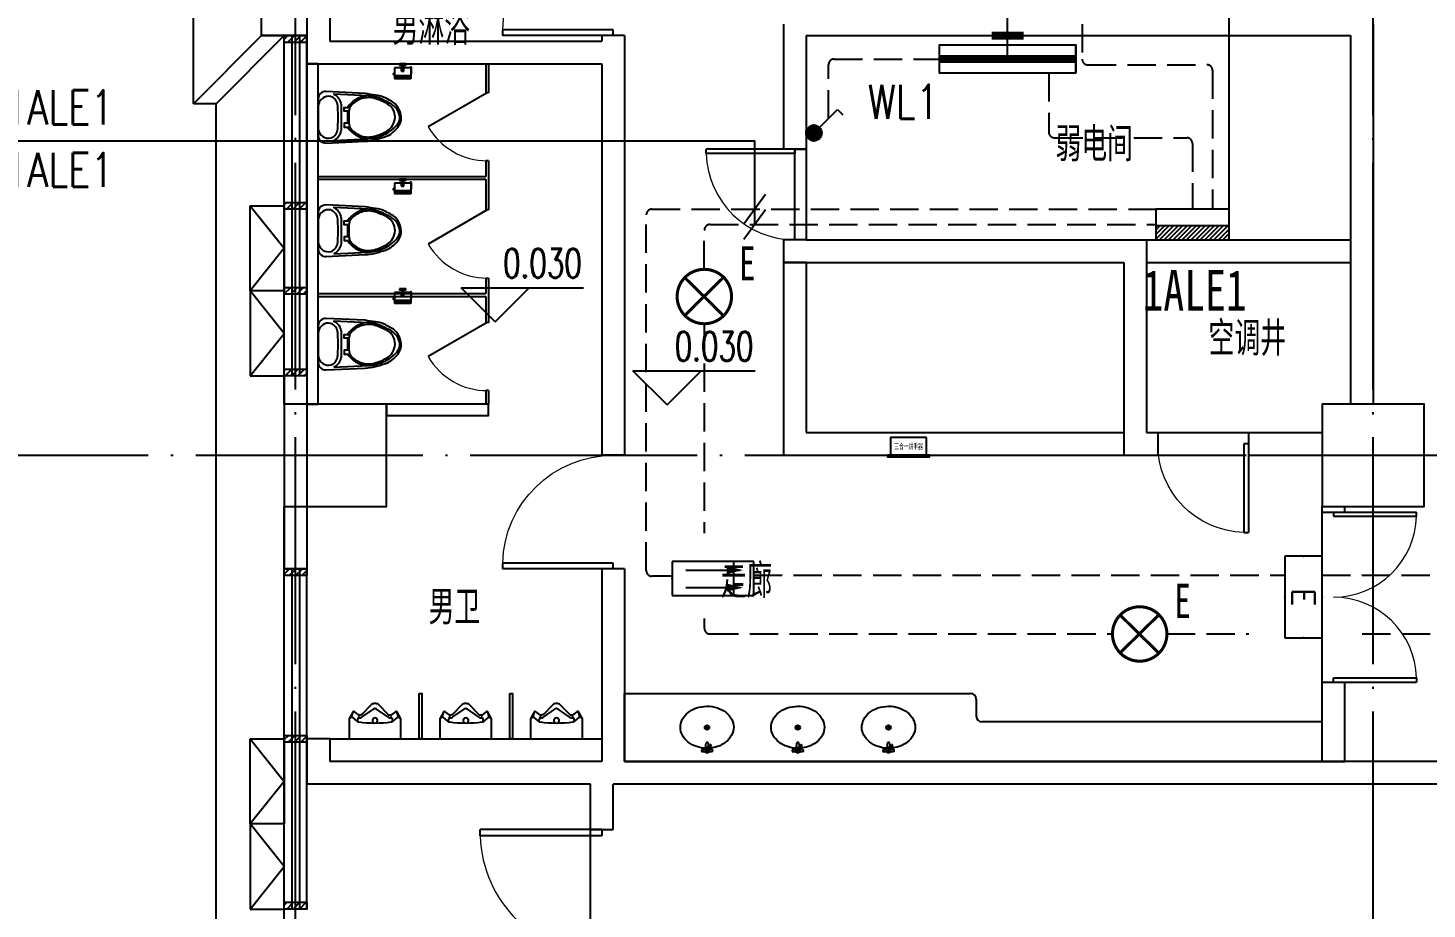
# Model space of a CAD drawing. Extents: x -621157 to 1764546, y -106808 to 741893.
# Drawn here: x -479 to 11855, y 26000 to 33768 of the extents above; entities that cross this region are included whole.
import ezdxf
from ezdxf.enums import TextEntityAlignment as Align

# ---------------------------------------------------------------- set-up
doc = ezdxf.new("R2010")
doc.units = 0
doc.header["$LTSCALE"] = 1000
doc.header["$MEASUREMENT"] = 0
doc.linetypes.add('DASH', pattern=[0.35, 0.25, -0.1])
doc.linetypes.add('XREF-A-101-平面图_t3$0$DOTE', pattern=[2.42, 2, -0.2, 0.02, -0.2])
for name, color, linetype in [('0-底图', 7, 'Continuous'), ('E-EQUIP-LGT', 3, 'Continuous'), ('EQUIP', 3, 'Continuous'), ('EQUIP-照明', 3, 'Continuous'), ('SIG_TEXT', 2, 'Continuous'), ('TEL_TEXT', 7, 'Continuous'), ('WIRE-动力', 130, 'Continuous'), ('WIRE-应急', 4, 'DASH'), ('WIRE-控制', 6, 'Continuous'), ('XREF-A-101-平面图_t3$0$A-COLUMN', 8, 'Continuous'), ('XREF-A-101-平面图_t3$0$A-DIM_ELEV', 8, 'Continuous'), ('XREF-A-101-平面图_t3$0$A-DOTE', 8, 'Continuous'), ('XREF-A-101-平面图_t3$0$A-ROOM-CH', 8, 'Continuous'), ('XREF-A-101-平面图_t3$0$A-WALL', 8, 'Continuous'), ('XREF-A-101-平面图_t3$0$A-WALL-FILL', 8, 'Continuous'), ('XREF-A-101-平面图_t3$0$A-WINDOW', 8, 'Continuous'), ('XREF-A-101-平面图_t3$0$A-开启符号', 8, 'Continuous'), ('XREF-A-101-平面图_t3$0$GROUND', 8, 'Continuous'), ('XREF-A-101-平面图_t3$0$I-FURNITURE', 8, 'Continuous'), ('XREF-A-101-平面图_t3$0$I-LVTRY', 8, 'Continuous'), ('XREF-A-101-平面图_t3$0$I-WALL-GYPSUM', 8, 'Continuous'), ('XREF-A-101-平面图_t3$0$LVTRY', 8, 'Continuous'), ('XREF-A-101-平面图_t3$0$wipess', 8, 'Continuous'), ('云线4.22', 1, 'Continuous'), ('设备-照明', 3, 'Continuous')]:
    doc.layers.add(name, color=color, linetype=linetype)
doc.styles.add('-宋体', font='', dxfattribs={"width": 0.8})
doc.styles.add('_TEL_DIM', font='SIMPLEX', dxfattribs={"width": 0.8, "height": 3.5, "bigfont": 'HZTXT'})
doc.styles.add('DIM_FONT', font='ROMANS', dxfattribs={"width": 0.8, "bigfont": 'HZDXC'})
doc.styles.get("Standard").update_dxf_attribs({"font": 'romans.shx', "bigfont": 'HZDXC.SHX'})
doc.styles.add('STYLE1', font='simhei.ttf')
doc.styles.add('TG_LINETYPE', font='SIMPLEX', dxfattribs={"width": 0.8, "height": 3, "bigfont": 'HZTXT'})
doc.styles.add('XREF-A-101-平面图_t3$0$-HZDXCROMANS', font='ROMANS.shx', dxfattribs={"bigfont": 'HZDXC.shx'})
doc.styles.add('XREF-A-101-平面图_t3$0$A-101-0-A-106-0(平面图）最终版参照底图_t3$0$XZC', font='simsun.ttc', dxfattribs={"width": 0.8})
doc.styles.add('XREF-A-101-平面图_t3$0$A-STANDARD', font='SIMPLEX', dxfattribs={"bigfont": 'GBCBIG'})
doc.styles.get('-宋体').set_extended_font_data('SimSun')
doc.linetypes.add('Ground', pattern='A,0.75,-0.125,[135,sr.shx,S=0.1,R=0,X=-0.15,Y=0],0.125,-0.125', length=1.125)
doc.linetypes.add('TG_接地', pattern='A,0.75,0,["/",TG_LINETYPE,S=0.05,R=-8.594367,X=-0.1,Y=-0.045],0.65,-0.13,0.13,-0.13', length=2)

# ---------------------------------------------------------------- blocks, each defined once
blk = doc.blocks.new('XREF-A-101-平面图_t3$0$轴网')
at = {"layer": 'XREF-A-101-平面图_t3$0$A-DOTE', "linetype": 'XREF-A-101-平面图_t3$0$DOTE'}
for p, q in [((0, -3300), (0, 43300)), ((9500, -3300), (9500, 43300)), ((-3300, 30000), (69800, 30000))]:
    blk.add_line(p, q, dxfattribs=at)
blk = doc.blocks.new('XREF-A-101-平面图_t3$0$ROOM')
at = {"layer": 'XREF-A-101-平面图_t3$0$A-ROOM-CH', "style": 'XREF-A-101-平面图_t3$0$-HZDXCROMANS', "width": 0.6}
for tag, p in [('中文房间名称', (0, -1000)), ('英文房间名称', (0, -1500))]:
    blk.add_attdef(tag, text='', height=300, dxfattribs=at).set_placement(p, align=Align.CENTER)
blk = doc.blocks.new('XREF-A-101-平面图_t3$0$G$C869EB286')
at = {"layer": 'XREF-A-101-平面图_t3$0$A-WINDOW'}
h = blk.add_hatch(dxfattribs=at)
h.set_pattern_fill('ANSI31', color=256, scale=25)
h.set_pattern_definition([(45, (-143.957, -89940), (-28.0633, 28.0633), [])])
h.paths.add_polyline_path([(0, 60), (200, 60), (200, 0), (0, 0)])
blk.add_lwpolyline([(0, 60), (200, 60), (200, 0), (0, 0)], close=True, dxfattribs=at)
blk = doc.blocks.new('XREF-A-101-平面图_t3$0$柱网1F')
at = {"layer": 'XREF-A-101-平面图_t3$0$A-COLUMN'}
for points in [[(-100, -10450), (800, -10450), (800, -9550), (-100, -9550)], [(9050, -10450), (9950, -10450), (9950, -9550), (9050, -9550)]]:
    blk.add_lwpolyline(points, close=True, dxfattribs=at)
blk = doc.blocks.new('XREF-A-101-平面图_t3$0$URN--02')
blk.add_wipeout([(-457, 0), (0, 0), (0, -178), (-36, -240), (-36, -240), (-36, -241), (-37, -241), (-37, -241), (-37, -241), (-37, -241), (-38, -242), (-38, -242), (-39, -242), (-40, -243), (-41, -243), (-41, -243), (-42, -243), (-43, -243), (-44, -242), (-45, -242), (-45, -242), (-46, -241), (-47, -240), (-48, -239), (-52, -236), (-58, -231), (-64, -226), (-70, -221), (-76, -217), (-79, -214), (-83, -211), (-88, -209), (-84, -211), (-90, -209), (-95, -208), (-100, -208), (-104, -210), (-108, -211), (-112, -214), (-116, -219), (-120, -223), (-181, -285), (-198, -303), (-203, -306), (-211, -309), (-218, -311), (-222, -311), (-235, -311), (-244, -310), (-250, -308), (-257, -304), (-262, -300), (-271, -290), (-282, -279), (-294, -267), (-304, -257), (-314, -246), (-330, -230), (-339, -221), (-345, -215), (-352, -210), (-356, -209), (-361, -208), (-368, -209), (-378, -214), (-395, -228), (-412, -241), (-413, -242), (-415, -243), (-417, -243), (-420, -242), (-421, -240), (-457, -178)]).dxf.layer = 'XREF-A-101-平面图_t3$0$wipess'
at = {"color": 0, "linetype": 'Continuous'}
blk.add_lwpolyline([(-222, -311, 0.202919), (-195, -300), (-113, -216, -0.389432), (-79, -214), (-45, -241, 0.462615), (-36, -240), (0, -178), (0, 0), (-457, 0), (-457, -178), (-421, -240, 0.462594), (-412, -241), (-378, -214, -0.372868), (-345, -215), (-262, -300, 0.202811), (-235, -311)], format="xyb", close=True, dxfattribs=at)
at = {"color": 35}
for points in [[(-457, -178), (-439, -192, 0.359145), (-431, -192)], [(-85, -149, 0.063072), (-372, -149)], [(-237, -140, 5.328794), (-220, -140)], [(-67, -157, 0.147155), (-87, -149)], [(0, -178), (-18, -192, -0.359152), (-26, -192), (-67, -157)]]:
    blk.add_lwpolyline(points, format="xyb", dxfattribs=at)
at = {"color": 39}
for points in [[(-435, -194), (-422, -238)], [(-376, -188), (-383, -165)], [(-341, -193), (-243, -262)], [(-116, -193), (-214, -262)], [(-81, -188), (-74, -165)], [(-22, -194), (-35, -238)]]:
    blk.add_lwpolyline(points, dxfattribs=at)
at = {"color": 35}
blk.add_lwpolyline([(-390, -157), (-431, -192)], dxfattribs=at)
at = {"color": 39}
for points in [[(-370, -149, 0.147155), (-390, -157)], [(-372, -149, 0.460813), (-383, -165)], [(-341, -193, 0.216515), (-377, -186)], [(-376, -188, 0.333711), (-364, -197)], [(-80, -186, 0.216515), (-116, -193)], [(-93, -197, 0.33371), (-81, -188)], [(-74, -165, 0.460816), (-85, -149)], [(-243, -262, 0.319648), (-214, -262)]]:
    blk.add_lwpolyline(points, format="xyb", dxfattribs=at)
blk = doc.blocks.new('XREF-A-101-平面图_t3$0$$lvtry$00000194')
at = {"color": 0}
for p, q in [((-17, -27), (-17, -17)), ((17, -27), (17, -17))]:
    blk.add_line(p, q, dxfattribs=at)
blk.add_lwpolyline([(14, -39, -0.067374), (92, -53, -0.088152), (166, -93, -0.105269), (218, -155, -0.121685), (235, -224, -0.121685), (218, -292, -0.105269), (166, -355, -0.088152), (92, -394, -0.078966), (0, -409, -0.078966), (-92, -394, -0.088152), (-166, -355, -0.105269), (-218, -292, -0.121685), (-235, -224, -0.121685), (-218, -155, -0.105269), (-166, -93, -0.088152), (-92, -53, -0.059935), (-23, -40, -0.059935)], format="xyb", dxfattribs=at)
for centre, radius in [((0, -27), 16.7), ((0, -221), 20), ((0, -221), 15)]:
    blk.add_circle(centre, radius, dxfattribs=at)
for centre, radius, start, end in [((0, -17), 16.7, 0, 180), ((-40, -17), 10.1, 106.6096, 258.1648), ((-64, 250), 259, 274.7069, 282.3732), ((-75, -197), 173, 71.36, 79.1873), ((-29, -63), 6.77, 155.344, 308.3224), ((-171, 35), 166, 324.8411, 338.1337), ((-171, 35), 170, 324.8411, 331.3523), ((-29, -63), 3.37, 155.344, 308.3224), ((100, -178), 170, 132.3141, 138.8253), ((100, -178), 166, 125.5327, 138.8253), ((-12, -42), 10.6, 201.8924, 261.774), ((-381, -99), 372, 2.3982, 6.7627), ((0, -80), 9.9, 201.7837, 338.2163), ((64, 250), 259, 257.6268, 265.2931), ((381, -99), 372, 170.1008, 177.6018), ((75, -197), 173, 100.8127, 110.4191), ((40, -17), 10.1, 281.8352, 73.3904)]:
    blk.add_arc(centre, radius, start, end, dxfattribs=at)
for p in [(0, -27), (0, -221)]:
    blk.add_point(p, dxfattribs=at)
blk = doc.blocks.new('XREF-A-101-平面图_t3$0$A-101-0-A-106-0(平面图）最终版参照底图_t3$0$A$C852bf139')
at = {"ltscale": 100}
for points in [[(-25, 157), (-345, 157), (-345, 0), (-25, 0)], [(-370, 0), (-370, -13), (0, -13), (0, 0)]]:
    blk.add_lwpolyline(points, close=True, dxfattribs=at)
at = {"style": 'XREF-A-101-平面图_t3$0$A-101-0-A-106-0(平面图）最终版参照底图_t3$0$XZC', "width": 0.6}
blk.add_text('三合一烘手器', height=50, dxfattribs=at).set_placement((-185, 79), align=Align.MIDDLE_CENTER)
blk = doc.blocks.new('XREF-A-101-平面图_t3$0$马桶A')
blk.add_wipeout([(227, 298), (227, 304), (226, 310), (225, 316), (223, 322), (221, 328), (219, 333), (215, 338), (212, 343), (207, 347), (203, 351), (198, 355), (193, 358), (187, 361), (181, 363), (175, 364), (169, 365), (163, 365), (-163, 365), (-169, 365), (-175, 364), (-181, 363), (-187, 361), (-193, 358), (-198, 355), (-203, 351), (-207, 347), (-212, 343), (-215, 338), (-219, 333), (-221, 328), (-224, 322), (-225, 316), (-226, 310), (-227, 304), (-227, 298), (-211, -47), (-208, -78), (-203, -108), (-197, -139), (-170, -228), (-164, -243), (-156, -259), (-148, -273), (-137, -287), (-115, -312), (-90, -335), (-82, -342), (-73, -348), (-63, -353), (-53, -357), (-43, -361), (-32, -363), (-22, -365), (-11, -365), (0, -365), (16, -363), (31, -360), (47, -356), (62, -350), (76, -343), (90, -335), (102, -327), (114, -317), (124, -306), (133, -294), (141, -281), (169, -230), (179, -209), (187, -186), (193, -163), (196, -140), (211, -47)]).dxf.layer = 'XREF-A-101-平面图_t3$0$wipess'
at = {"color": 35, "linetype": 'ByBlock'}
blk.add_line((53, 109), (-53, 109), dxfattribs=at)
at = {"color": 0, "linetype": 'Continuous'}
blk.add_lwpolyline([(227, 298, 0.431726), (163, 365), (-163, 365, 0.431435), (-227, 298), (-211, -47, 0.05293), (-197, -139, 0.015625), (-170, -228, 0.092508), (-137, -287, 0.041886), (-90, -335, 0.199313), (0, -365, 0.124065), (90, -335, 0.122705), (141, -281, 0.00916), (169, -230, 0.093585), (196, -140, -0.024039), (211, -47)], format="xyb", close=True, dxfattribs=at)
at = {"color": 35}
for points in [[(-101, 194), (0, 190), (101, 194, 0.31346), (183, 257, 0.214355), (170, 326, 0.233297), (103, 365), (-107, 365, 0.214741), (-170, 326, 0.214469), (-182, 253, 0.149897), (-150, 211, 0.149897), (-101, 194)], [(-204, 229), (-189, -72, 0.039846), (-181, -133, 0.096207), (-126, -263, 0.060028), (-69, -329, 0.204422), (0, -353, 0.133941), (69, -329, 0.129163), (125, -263, -0.000598), (157, -200, 0.056687), (181, -133, 0.051135), (189, -72), (204, 229, -0.272391), (111, 165), (-111, 165, -0.270676), (-204, 229)], [(107, 73, 0.09365), (83, 89, 0.098915), (54, 95), (-55, 95, 0.096282), (-83, 89, 0.096282), (-108, 73, 0.05557), (-140, 34, 0.05557), (-163, -11, 0.092989), (-174, -76, 0.063501), (-167, -129, 0.057856), (-124, -235, 0.268831), (0, -311, 0.294074), (124, -235, 0.034416), (167, -129, 0.087024), (174, -76, 0.134611), (140, 34, 0.061058), (107, 73)]]:
    blk.add_lwpolyline(points, format="xyb", close=True, dxfattribs=at)
at = {"color": 35, "linetype": 'ByBlock'}
for points in [[(-53, 95), (-53, 136), (-87, 136), (-87, 88)], [(53, 95), (53, 136), (86, 136), (86, 88)]]:
    blk.add_lwpolyline(points, dxfattribs=at)
for centre, start, end in [((52, -92), 124.5259, 171.7782), ((-52, -92), 8.2064, 55.4741)]:
    blk.add_arc(centre, 244, start, end, dxfattribs=at)
blk = doc.blocks.new('XREF-A-101-平面图_t3$0$A-VEGA-2-LAY-1-01（B栋办公楼）$0$$TCHSYS$APDOOR2D')
blk.add_line((0.5, 0), (0, 0.866))
at = {"lineweight": 13}
blk.add_arc((0.5, 0), 1, 120, 180, dxfattribs=at)
blk = doc.blocks.new('XREF-A-101-平面图_t3$0$A$C12754C8C')
at = {"layer": 'XREF-A-101-平面图_t3$0$I-FURNITURE'}
for p, q in [((0, 39), (0, 44)), ((10, 49), (5, 49)), ((6, 39), (6, 40)), ((9, 43), (10, 43)), ((10, 96), (10, 0)), ((72, 96), (10, 96)), ((72, 68), (72, 96)), ((72, 93), (77, 93)), ((72, 87), (77, 87)), ((72, 68), (92, 68)), ((77, 120), (77, 80)), ((77, 80), (87, 80)), ((87, 120), (87, 80)), ((87, 93), (92, 93)), ((87, 87), (92, 87)), ((92, 68), (92, 96)), ((155, 96), (92, 96)), ((151, 101), (151, 96)), ((155, 96), (155, 0)), ((157, 101), (157, 44)), ((155, 0), (10, 0))]:
    blk.add_line(p, q, dxfattribs=at)
at = {"layer": 'XREF-A-101-平面图_t3$0$I-FURNITURE', "color": 8}
for p, q in [((10, 30), (155, 30)), ((10, 21), (155, 21)), ((10, 14), (155, 14)), ((10, 8), (155, 8)), ((10, 4), (155, 4)), ((110, 122), (55, 122))]:
    blk.add_line(p, q, dxfattribs=at)
at = {"layer": 'XREF-A-101-平面图_t3$0$I-FURNITURE'}
blk.add_lwpolyline([(55, 130), (55, 122, 0.414214), (57, 120), (108, 120, 0.414214), (110, 122), (110, 130)], format="xyb", close=True, dxfattribs=at)
for centre, radius, start, end in [((5, 44), 5, 90, 180), ((3, 39), 3, 180, 0), ((9, 40), 3, 90, 180), ((154, 101), 3, 0, 180), ((154, 44), 3, 286.1013, 360)]:
    blk.add_arc(centre, radius, start, end, dxfattribs=at)
blk = doc.blocks.new('XREF-A-101-平面图_t3$0$G$C392A9A82')
at = {"layer": 'XREF-A-101-平面图_t3$0$LVTRY'}
for p, q in [((1776, -6650), (1776, -6903)), ((1801, -6650), (1801, -6903)), ((1776, -7503), (1776, -7641)), ((1801, -7503), (1801, -7653)), ((300, -7641), (1776, -7641)), ((300, -7666), (1776, -7666)), ((1776, -7666), (1776, -7937)), ((1801, -7653), (1801, -7937)), ((1801, -7937), (1776, -7937)), ((1776, -8537), (1776, -8674)), ((1776, -8537), (1801, -8537)), ((300, -8674), (1776, -8674)), ((300, -8699), (1776, -8699)), ((1776, -8699), (1776, -8930)), ((1776, -9530), (1776, -9650)), ((1801, -9530), (1801, -9650)), ((3000, -12800), (3000, -12200)), ((3000, -12200), (6050, -12200)), ((6100, -12250), (6100, -12400)), ((9150, -12450), (6150, -12450)), ((9150, -12800), (9150, -12450)), ((400, -12600), (2800, -12600)), ((5900, -12800), (3000, -12800)), ((3000, -12800), (9150, -12800))]:
    blk.add_line(p, q, dxfattribs=at)
for points in [[(1801, -6903), (1776, -6903)], [(1801, -7503), (1776, -7503)], [(1801, -8537), (1801, -8930), (1776, -8930)], [(1801, -9530), (1776, -9530)]]:
    blk.add_lwpolyline(points, dxfattribs=at)
for points in [[(900, -9750), (1801, -9750), (1801, -9650), (900, -9650)], [(1188, -12200), (1213, -12200), (1213, -12600), (1188, -12600)], [(1988, -12200), (2013, -12200), (2013, -12600), (1988, -12600)]]:
    blk.add_lwpolyline(points, close=True, dxfattribs=at)
for centre, start, end in [((6050, -12250), 0, 90), ((6150, -12400), 180, 270)]:
    blk.add_arc(centre, 50, start, end, dxfattribs=at)
at = {"layer": 'XREF-A-101-平面图_t3$0$I-LVTRY'}
blk.add_blockref('XREF-A-101-平面图_t3$0$A-101-0-A-106-0(平面图）最终版参照底图_t3$0$A$C852bf139', (5688, -10100), dxfattribs=at)
at = {"layer": 'XREF-A-101-平面图_t3$0$LVTRY', "extrusion": (0, 0, -1), "xscale": -1, "zscale": -1}
for p in [(-961, -6780), (-961, -7796), (-961, -8762)]:
    blk.add_blockref('XREF-A-101-平面图_t3$0$A$C12754C8C', p, dxfattribs=at)
at = {"layer": 'XREF-A-101-平面图_t3$0$LVTRY'}
for name, p, rotation in [('XREF-A-101-平面图_t3$0$马桶A', (665, -7120), 89.99999999999984), ('XREF-A-101-平面图_t3$0$马桶A', (665, -8120), 89.99999999999984), ('XREF-A-101-平面图_t3$0$马桶A', (665, -9120), 89.99999999999984), ('XREF-A-101-平面图_t3$0$$lvtry$00000194', (3728, -12721), 180.3060095053979), ('XREF-A-101-平面图_t3$0$$lvtry$00000194', (4528, -12721), 180.3060095053979), ('XREF-A-101-平面图_t3$0$$lvtry$00000194', (5328, -12721), 180.3060095053979)]:
    blk.add_blockref(name, p, dxfattribs=dict(at, rotation=rotation))
at = {"layer": 'XREF-A-101-平面图_t3$0$LVTRY', "xscale": -600, "yscale": -600, "zscale": 25}
for p, rotation in [((1788, -7203), 269.9999999994639), ((1788, -8237), 269.9999999994639), ((1788, -9230), 269.9999999994622)]:
    blk.add_blockref('XREF-A-101-平面图_t3$0$A-VEGA-2-LAY-1-01（B栋办公楼）$0$$TCHSYS$APDOOR2D', p, dxfattribs=dict(at, rotation=rotation))
at = {"layer": 'XREF-A-101-平面图_t3$0$LVTRY'}
blk.add_lwpolyline([(200, -6650), (200, -9650), (300, -9650), (300, -6650)], close=True, dxfattribs=at)
at = {"layer": 'XREF-A-101-平面图_t3$0$LVTRY', "rotation": 179.9999999999999}
for p in [(571, -12600), (1371, -12600), (2171, -12600)]:
    blk.add_blockref('XREF-A-101-平面图_t3$0$URN--02', p, dxfattribs=at)
blk = doc.blocks.new('XREF-A-101-平面图_t3$0$WINDOW2DLIB$SYSLIB$00000001')
at = {"color": 0}
for points in [[(-0.5, 0.5), (-0.5, -0.5)], [(-0.5, 0.5), (0.5, 0.5)], [(0.5, -0.5), (0.5, 0.5)], [(0.5, 0.1667), (-0.5, 0.1667)], [(0.5, -0.1667), (-0.5, -0.1667)], [(-0.5, -0.5), (0.5, -0.5)]]:
    blk.add_lwpolyline(points, dxfattribs=at)
blk = doc.blocks.new('XREF-A-101-平面图_t3$0$DOOR2DLIB$SYSLIB$00000107')
at = {"color": 0}
for p, q in [((0.45, 0.975), (0.5, 0.975)), ((0.45, 0), (0.45, 0.975)), ((0.5, 0), (0.5, 0.975)), ((0.5, 0), (0.45, 0))]:
    blk.add_line(p, q, dxfattribs=at)
at = {"color": 0, "lineweight": 13}
blk.add_arc((0.475, 0), 0.975, 91.4693, 180, dxfattribs=at)
blk = doc.blocks.new('XREF-A-101-平面图_t3$0$DOOR2DLIB$SYSLIB$00000108')
at = {"color": 0}
for p, q in [((-0.5, 0), (-0.5, 0.4875)), ((-0.475, 0.4875), (-0.5, 0.4875)), ((-0.475, 0), (-0.475, 0.4875)), ((0.475, 0), (0.475, 0.4875)), ((0.475, 0.4875), (0.5, 0.4875)), ((0.5, 0), (0.5, 0.4875)), ((-0.5, 0), (-0.475, 0)), ((0.5, 0), (0.475, 0))]:
    blk.add_line(p, q, dxfattribs=at)
at = {"color": 0, "lineweight": 13}
for centre, start, end in [((-0.4875, 0), 0, 88.53072), ((0.4875, 0), 91.46928, 180)]:
    blk.add_arc(centre, 0.4875, start, end, dxfattribs=at)
blk = doc.blocks.new('XREF-A-101-平面图_t3')
at = {"layer": 'XREF-A-101-平面图_t3$0$A-WALL'}
for p, q in [((202600, 27100), (200100, 27100)), ((202600, 26700), (202600, 27100)), ((202800, 26700), (202800, 27100)), ((202800, 27100), (202800, 27100)), ((215550, 27100), (202800, 27100))]:
    blk.add_line(p, q, dxfattribs=at)
blk.add_lwpolyline([(202600, 26700), (202800, 26700)], dxfattribs=at)
at = {"layer": 'XREF-A-101-平面图_t3$0$A-WALL-FILL', "color": 171}
blk.add_line((199700, 33700), (199700, 37000), dxfattribs=at)
at = {"layer": 'XREF-A-101-平面图_t3$0$A-WINDOW'}
blk.add_line((202600, 25600), (202600, 26700), dxfattribs=at)
blk.add_lwpolyline([(204400, 32700), (204500, 32700), (204500, 31900), (204400, 31900)], close=True, dxfattribs=at)
at = {"layer": 'XREF-A-101-平面图_t3$0$A-开启符号', "linetype": 'Continuous'}
for points in [[(199600, 32200), (199900, 32200), (199900, 31450), (199600, 31450)], [(199600, 30700), (199900, 30700), (199900, 31450), (199600, 31450)], [(199600, 27500), (199900, 27500), (199900, 26750), (199600, 26750)], [(199600, 26000), (199900, 26000), (199900, 26750), (199600, 26750)]]:
    blk.add_lwpolyline(points, close=True, dxfattribs=at)
for points in [[(199600, 32200), (199900, 31825), (199600, 31450)], [(199600, 30700), (199900, 31075), (199600, 31450)], [(199600, 27500), (199900, 27125), (199600, 26750)], [(199600, 26000), (199900, 26375), (199600, 26750)]]:
    blk.add_lwpolyline(points, dxfattribs=at)
at = {"layer": 'XREF-A-101-平面图_t3$0$GROUND'}
for p, q in [((199100, 33100), (199100, 36400)), ((199700, 33700), (199700, 36400)), ((199100, 33100), (199700, 33700)), ((199300, 33100), (199900, 33700)), ((199900, 33700), (199700, 33700)), ((199900, 30450), (199900, 33700)), ((199300, 33100), (199100, 33100)), ((199300, 21600), (199300, 33100)), ((199900, 21000), (199900, 29550))]:
    blk.add_line(p, q, dxfattribs=at)
at = {"layer": 'XREF-A-101-平面图_t3$0$A-COLUMN'}
blk.add_blockref('XREF-A-101-平面图_t3$0$柱网1F', (200000, 40000), dxfattribs=at)
at = {"layer": 'XREF-A-101-平面图_t3$0$A-DOTE'}
blk.add_blockref('XREF-A-101-平面图_t3$0$轴网', (200000, 0), dxfattribs=at)
at = {"layer": 'XREF-A-101-平面图_t3$0$A-ROOM-CH'}
ref = blk.add_blockref('XREF-A-101-平面图_t3$0$ROOM', (201196, 34619), dxfattribs=at)
ref.add_attrib('中文房间名称', '男淋浴', dxfattribs={"height": 300, "style": 'XREF-A-101-平面图_t3$0$-HZDXCROMANS', "width": 0.8}).set_placement((201196, 33619), align=Align.CENTER)
ref = blk.add_blockref('XREF-A-101-平面图_t3$0$ROOM', (207040, 33591), dxfattribs=at)
ref.add_attrib('中文房间名称', '弱电间', dxfattribs={"height": 300, "style": 'XREF-A-101-平面图_t3$0$-HZDXCROMANS', "width": 0.8}).set_placement((207040, 32591), align=Align.CENTER)
ref = blk.add_blockref('XREF-A-101-平面图_t3$0$ROOM', (208390, 31879), dxfattribs=at)
ref.add_attrib('中文房间名称', '空调井', dxfattribs={"height": 300, "style": 'XREF-A-101-平面图_t3$0$-HZDXCROMANS', "width": 0.8}).set_placement((208390, 30879), align=Align.CENTER)
ref = blk.add_blockref('XREF-A-101-平面图_t3$0$ROOM', (203975, 29742), dxfattribs=at)
ref.add_attrib('中文房间名称', '走廊', dxfattribs={"height": 300, "style": 'XREF-A-101-平面图_t3$0$-HZDXCROMANS', "width": 0.8}).set_placement((203975, 28742), align=Align.CENTER)
ref = blk.add_blockref('XREF-A-101-平面图_t3$0$ROOM', (201400, 29509), dxfattribs=at)
ref.add_attrib('中文房间名称', '男卫', dxfattribs={"height": 300, "style": 'XREF-A-101-平面图_t3$0$-HZDXCROMANS', "width": 0.8}).set_placement((201400, 28509), align=Align.CENTER)
at = {"layer": 'XREF-A-101-平面图_t3$0$A-WINDOW'}
for p in [(199900, 33640), (199900, 32170), (199900, 31420), (199900, 30700), (199900, 28940), (199900, 27470), (199900, 26000)]:
    blk.add_blockref('XREF-A-101-平面图_t3$0$G$C869EB286', p, dxfattribs=at)
at = {"layer": 'XREF-A-101-平面图_t3$0$A-WINDOW', "xscale": 1100, "yscale": 1100, "zscale": 1100, "rotation": 90}
blk.add_blockref('XREF-A-101-平面图_t3$0$DOOR2DLIB$SYSLIB$00000107', (202700, 26150), dxfattribs=at)
blk.add_blockref('XREF-A-101-平面图_t3$0$G$C392A9A82', (199900, 40100))
at = {"layer": 'XREF-A-101-平面图_t3$0$A-DIM_ELEV'}
for p, q in [((201760, 31176), (201460, 31476)), ((201460, 31476), (202539, 31476)), ((201760, 31176), (202060, 31476)), ((203274, 30444), (202974, 30744)), ((202974, 30744), (204052, 30744)), ((203274, 30444), (203574, 30744))]:
    blk.add_line(p, q, dxfattribs=at)
at = {"layer": 'XREF-A-101-平面图_t3$0$A-WALL'}
for p, q in [((200100, 33900), (200100, 33450)), ((200300, 33900), (200300, 33650)), ((202700, 33700), (202700, 33650)), ((202900, 33700), (202900, 33550)), ((200300, 33650), (202700, 33650)), ((202900, 33550), (202900, 30000)), ((200100, 33450), (202700, 33450)), ((202700, 33450), (202700, 30000)), ((207500, 31900), (209300, 31900)), ((207500, 31900), (207500, 31700)), ((209300, 31900), (209300, 31700)), ((204300, 31700), (204300, 30000)), ((204500, 31700), (204300, 31700)), ((204500, 31700), (204500, 30200)), ((207500, 31700), (209300, 31700)), ((204500, 30200), (207300, 30200)), ((207300, 30200), (207300, 30000)), ((204300, 30000), (207300, 30000)), ((202700, 29000), (202700, 27300)), ((202900, 29000), (202900, 27300)), ((200100, 27500), (200100, 27100)), ((200300, 27500), (200100, 27500)), ((200300, 27500), (200300, 27300)), ((202700, 27300), (200300, 27300)), ((202700, 27300), (202700, 27300)), ((215550, 27300), (202900, 27300))]:
    blk.add_line(p, q, dxfattribs=at)
for points in [[(202900, 33700), (202700, 33700)], [(202900, 30000), (202700, 30000)], [(202900, 29000), (202700, 29000)]]:
    blk.add_lwpolyline(points, dxfattribs=at)
at = {"layer": 'XREF-A-101-平面图_t3$0$A-WALL-FILL', "color": 171}
for p, q in [((200100, 33900), (200100, 33700)), ((204300, 33800), (204300, 32700)), ((209500, 33800), (209500, 30450)), ((199700, 33700), (200100, 33700)), ((200100, 33700), (199900, 33700)), ((204500, 33700), (207400, 33700)), ((204500, 33700), (204500, 32700)), ((207400, 33700), (209300, 33700)), ((209300, 33700), (209300, 30450)), ((204300, 31900), (204300, 31700)), ((204500, 31900), (207500, 31900)), ((207500, 31900), (207500, 30200)), ((204300, 31700), (207300, 31700)), ((207300, 31700), (207300, 30000)), ((199900, 30700), (199900, 29000)), ((200100, 30700), (200100, 29000)), ((209500, 30450), (209300, 30450)), ((207500, 30200), (207600, 30200)), ((208400, 30200), (209050, 30200)), ((209050, 30200), (209050, 30000)), ((207300, 30000), (207600, 30000)), ((208400, 30000), (209050, 30000))]:
    blk.add_line(p, q, dxfattribs=at)
for points in [[(200100, 33700), (199900, 33700)], [(204500, 32700), (204300, 32700)], [(204500, 31900), (204300, 31900)], [(200100, 30700), (199900, 30700)], [(207600, 30200), (207600, 30000)], [(208400, 30200), (208400, 30000)], [(200100, 29000), (199900, 29000)]]:
    blk.add_lwpolyline(points, dxfattribs=at)
at = {"layer": 'XREF-A-101-平面图_t3$0$A-WINDOW'}
for p, q in [((204500, 32700), (204500, 31900)), ((207600, 30200), (208400, 30200)), ((209050, 28000), (209050, 29500))]:
    blk.add_line(p, q, dxfattribs=at)
at = {"layer": 'XREF-A-101-平面图_t3$0$I-WALL-GYPSUM'}
for p, q in [((209050, 29500), (209050, 29550)), ((209050, 29550), (209250, 29550)), ((209250, 29500), (209250, 29550)), ((209050, 27300), (209050, 28000)), ((209250, 27300), (209250, 28000)), ((209050, 27300), (209250, 27300))]:
    blk.add_line(p, q, dxfattribs=at)
for points in [[(209050, 29500), (209250, 29500)], [(209050, 28000), (209250, 28000)]]:
    blk.add_lwpolyline(points, dxfattribs=at)
at = {"layer": 'XREF-A-101-平面图_t3$0$A-WINDOW'}
for name, p, xscale, yscale, zscale, rotation in [('XREF-A-101-平面图_t3$0$DOOR2DLIB$SYSLIB$00000107', (202800, 34200), 1000, -1000, 1000, 270.0000000000008), ('XREF-A-101-平面图_t3$0$WINDOW2DLIB$SYSLIB$00000001', (200000, 32200), -2999.999999967986, 200, -2999.999999967986, 270.0000000000008), ('XREF-A-101-平面图_t3$0$DOOR2DLIB$SYSLIB$00000107', (204400, 32300), -800, -800, -800, 270.0000000000008), ('XREF-A-101-平面图_t3$0$DOOR2DLIB$SYSLIB$00000107', (202800, 29500), 1000, -1000, 1000, 270.0000000000008), ('XREF-A-101-平面图_t3$0$DOOR2DLIB$SYSLIB$00000108', (209150, 28750), -1500, -1500, -1500, 90), ('XREF-A-101-平面图_t3$0$WINDOW2DLIB$SYSLIB$00000001', (200000, 27500), -2999.999999998645, 200, -2999.999999998645, 270.0000000000008)]:
    blk.add_blockref(name, p, dxfattribs=dict(at, xscale=xscale, yscale=yscale, zscale=zscale, rotation=rotation))
at = {"layer": 'XREF-A-101-平面图_t3$0$A-WINDOW', "xscale": 800, "yscale": -800, "zscale": 800}
blk.add_blockref('XREF-A-101-平面图_t3$0$DOOR2DLIB$SYSLIB$00000107', (208000, 30100), dxfattribs=at)
at = {"layer": 'XREF-A-101-平面图_t3$0$A-DIM_ELEV', "color": 7, "style": 'XREF-A-101-平面图_t3$0$A-STANDARD', "width": 0.705882}
for p in [(201829, 31566), (203342, 30834)]:
    blk.add_text('0.030', height=255, dxfattribs=at).set_placement(p)
blk = doc.blocks.new('_LINKPT1')
blk.add_line((0, 0), (0, 0))
blk = doc.blocks.new('G$CD0383ECA')
at = {"layer": 'EQUIP', "color": 8}
for p, q in [((0, 0), (-270, 0)), ((0, -55), (-55, 0)), ((-270, 0), (-270, -648)), ((-126, -648), (-126, 0)), ((0, -135), (-126, -9)), ((0, -175), (-126, -49)), ((0, -215), (-126, -89)), ((0, -95), (-95, 0)), ((0, -15), (-15, 0)), ((0, -648), (0, 0)), ((0, -255), (-126, -129)), ((0, -295), (-126, -169)), ((0, -335), (-126, -209)), ((0, -375), (-126, -249)), ((0, -415), (-126, -289)), ((0, -455), (-126, -328)), ((0, -495), (-126, -368)), ((0, -535), (-126, -408)), ((0, -574), (-126, -448)), ((0, -614), (-126, -488)), ((-6, -648), (-126, -528)), ((-46, -648), (-126, -568)), ((-86, -648), (-126, -608)), ((-270, -648), (0, -648)), ((-126, -648), (-126, -648))]:
    blk.add_line(p, q, dxfattribs=at)
at = {"layer": 'EQUIP', "color": 8, "xscale": 376.49989499146, "yscale": 376.49989499146, "zscale": 376.4998950459265, "rotation": 89.99999999999999}
blk.add_blockref('_LINKPT1', (0, -295), dxfattribs=at)
at = {"layer": 'EQUIP', "color": 8, "width": 0.8, "flags": 9}
blk.add_attdef('A', (0, -295), '', height=0.0113, rotation=90, dxfattribs=at)
blk.add_attdef('A', (0, -295), '', height=0.0113, rotation=90, dxfattribs=at)
blk = doc.blocks.new('G$CA8AFCB39')
at = {"layer": 'WIRE-动力', "linetype": 'TG_接地', "rotation": 270}
blk.add_blockref('G$CD0383ECA', (8230, -308100), dxfattribs=at)
at = {"layer": 'SIG_TEXT', "color": 8, "style": '-宋体', "width": 0.75}
blk.add_text('1ALE1', height=360, dxfattribs=at).set_placement((7466, -308725))
blk = doc.blocks.new('HC002633132082')
at = {"layer": 'EQUIP-照明', "color": 0, "linetype": 'Continuous', "const_width": 0.267}
blk.add_lwpolyline([(-2.37, 0, 1), (2.43, 0, 1)], format="xyb", close=True, dxfattribs=at)
for points in [[(-1.7, 1.67), (1.7, -1.67)], [(-1.7, -1.67), (-1.7, -1.67), (1.7, 1.67)]]:
    blk.add_lwpolyline(points, dxfattribs=at)
at = {"layer": 'EQUIP-照明', "color": 0}
blk.add_point((0, 0), dxfattribs=at)
at = {"color": 0, "width": 0.7}
blk.add_attdef('PSFHATT', (4.48, -2.4), '', height=0.025, dxfattribs=at)
at = {"layer": 'EQUIP-照明', "color": 0, "style": 'STYLE1', "width": 0.7}
blk.add_text('E', height=3, dxfattribs=at).set_placement((3.81, 1.42), align=Align.CENTER)
at = {"layer": 'EQUIP-照明', "color": 0, "style": '_TEL_DIM', "flags": 1}
blk.add_attdef('A', text='', height=0.0001, dxfattribs=at).set_placement((0.03, 0), align=Align.MIDDLE_CENTER)
blk = doc.blocks.new('HC002649110740')
at = {"layer": 'EQUIP-照明', "color": 0}
for p, q in [((3.6, 3.3), (-3.6, 3.3)), ((-3.6, 3.3), (-3.6, 0)), ((3.6, 0), (3.6, 3.3)), ((-3.6, 0), (3.6, 0))]:
    blk.add_line(p, q, dxfattribs=at)
for p in [(0, 3.3), (-3.6, 1.65), (3.6, 1.65), (0, 0)]:
    blk.add_point(p, dxfattribs=at)
at = {"color": 0, "width": 0.7}
blk.add_attdef('PSFHATT', (9.31, 0), '', height=0.025, dxfattribs=at)
at = {"layer": 'EQUIP-照明', "color": 0, "style": '_TEL_DIM'}
blk.add_attdef('$TEXT$', text='', height=2, dxfattribs=at).set_placement((0, 1.65), align=Align.MIDDLE_CENTER)
at = {"layer": 'EQUIP-照明', "color": 0, "style": '_TEL_DIM', "flags": 1}
blk.add_attdef('A', text='', height=0.0001, dxfattribs=at).set_placement((0, 0), align=Align.MIDDLE_CENTER)
blk = doc.blocks.new('HC002651110953')
at = {"layer": 'E-EQUIP-LGT', "color": 0}
for p, q in [((-7.2, 1.5), (-7.2, -1.5)), ((0, 1.5), (-7.2, 1.5)), ((0, -1.5), (0, 1.5)), ((-6, 0.74), (-1.2, 0.74)), ((-6, -0.8), (-1.2, -0.8)), ((-7.2, -1.5), (0, -1.5))]:
    blk.add_line(p, q, dxfattribs=at)
for p in [(-7.2, 0), (0, 0)]:
    blk.add_point(p, dxfattribs=at)
for points in [[(-2.4, 0.38), (-0.96, 0.74), (-2.4, 1.1)], [(-2.4, -1.16), (-0.96, -0.8), (-2.4, -0.44)]]:
    blk.add_solid(points, dxfattribs=at)
at = {"color": 0, "width": 0.7}
blk.add_attdef('PSFHATT', (0.02, -1.5), '', height=0.025, dxfattribs=at)
at = {"layer": 'E-EQUIP-LGT', "color": 0, "style": '_TEL_DIM', "flags": 1}
for tag in ['A', 'REMARK']:
    blk.add_attdef(tag, text='', height=0.0001, dxfattribs=at).set_placement((-3.6, -1.5), align=Align.MIDDLE_CENTER)
blk = doc.blocks.new('HC002557118160')
at = {"layer": 'EQUIP-照明', "color": 0}
for p, q in [((0.74, 1.78), (3.13, 4.17)), ((3.13, 4.17), (3.83, 3.46))]:
    blk.add_line(p, q, dxfattribs=at)
blk.add_circle((0, 1.04), 1.04, dxfattribs=at)
for p in [(0, 2.08), (-1.04, 1.04), (0, 0), (1.04, 1.04)]:
    blk.add_point(p, dxfattribs=at)
for points in [[(-0.52, 1.94), (0.52, 1.94), (-0.9, 1.56), (0.9, 1.56)], [(0, 2.08), (0, 2.08), (-0.52, 1.94), (0.52, 1.94)], [(-0.9, 1.56), (0.9, 1.56), (-1.04, 1.04), (1.04, 1.04)], [(-0.9, 0.52), (0.9, 0.52), (-1.04, 1.04), (1.04, 1.04)], [(-0.52, 0.14), (0.52, 0.14), (-0.9, 0.52), (0.9, 0.52)], [(0, 0), (0, 0), (-0.52, 0.14), (0.52, 0.14)]]:
    blk.add_solid(points, dxfattribs=at)
at = {"layer": 'TEL_TEXT', "color": 0, "style": '_TEL_DIM', "flags": 1}
blk.add_attdef('A', text='', height=0.0001, dxfattribs=at).set_placement((0, 0), align=Align.MIDDLE_CENTER)
at = {"layer": '云线4.22', "color": 0, "style": '_TEL_DIM', "width": 0.7}
blk.add_attdef('PSFHATT', (3.85, 0), '', height=0.025, dxfattribs=at)
blk = doc.blocks.new('$equip$00001164')
for p, q in [((-1.2, 0.662), (-1.2, 0.162)), ((1.2, 0.662), (1.2, 0.162)), ((-1.2, 0.412), (1.2, 0.412)), ((0, 0.412), (0, 0)), ((0, 0), (0, 0))]:
    blk.add_line(p, q)
at = {"const_width": 0.14}
for points in [[(-1.2, 0.412), (1.2, 0.412)], [(-0.282, 0), (0.282, 0)]]:
    blk.add_lwpolyline(points, dxfattribs=at)
for p in [(-1.2, 0.412), (0, 0.412), (1.2, 0.412), (0, 0)]:
    blk.add_point(p)
at = {"flags": 9}
blk.add_attdef('A', (0, 0), '', height=0.00002, dxfattribs=at)
blk = doc.blocks.new('A$C6F8D41A4')
at = {"layer": 'EQUIP-照明'}
blk.add_lwpolyline([(-600, 331), (600, 331), (600, 81), (-600, 81)], close=True, dxfattribs=at)
at = {"layer": 'EQUIP-照明', "xscale": 500, "yscale": 500, "zscale": 500}
blk.add_blockref('$equip$00001164', (0, 0), dxfattribs=at)

msp = doc.modelspace()

# ---------------------------------------------------------------- block references
at = {"layer": '0-底图'}
msp.add_blockref('XREF-A-101-平面图_t3', (-198119, 0), dxfattribs=at)

# ---------------------------------------------------------------- next in the draw order: linework, layer by layer
at = {"layer": 'SIG_TEXT', "color": 2}
for points in [[(10111, 32170), (10111, 41722)], [(-2033, 32773), (5928, 32773)], [(5928, 32035), (5928, 32773)], [(5833, 32040), (6023, 32301)], [(5833, 31905), (6023, 32166)]]:
    msp.add_lwpolyline(points, dxfattribs=at)
at = {"layer": 'WIRE-应急'}
for points in [[(9094, 36650), (8864, 36650, 0.414214), (8814, 36600), (8814, 33493, 0.414214), (8864, 33443), (9915, 33443, -0.414214), (9965, 33393), (9965, 32170)], [(6579, 32970), (6579, 33444, -0.414214), (6629, 33494), (7558, 33494)], [(8520, 33369), (8520, 32850, 0.414214), (8570, 32800), (9737, 32800, -0.414214), (9787, 32750), (9787, 32170)], [(5201, 28934), (5022, 28934, -0.414214), (4972, 28984), (4972, 32120, -0.414214), (5022, 32170), (9462, 32170)], [(5484, 31640), (5484, 31985, -0.414214), (5534, 32035), (9462, 32035)], [(5484, 28560), (5484, 28475, 0.414214), (5534, 28425), (9082, 28425)]]:
    msp.add_lwpolyline(points, format="xyb", dxfattribs=at)
for points in [[(8158, 33700), (8158, 35217), (6712, 35217)], [(5484, 31160), (5484, 29313)], [(5921, 28943), (10601, 28943)], [(10931, 28943), (12321, 28943)], [(9562, 28425), (10283, 28425)], [(11284, 28425), (11950, 28425)]]:
    msp.add_lwpolyline(points, dxfattribs=at)

# ---------------------------------------------------------------- next in the draw order: block references
at = {"layer": 'WIRE-动力', "rotation": 180}
msp.add_blockref('A$C6F8D41A4', (8158, 33700), dxfattribs=at)
at = {"layer": 'WIRE-动力', "linetype": 'TG_接地', "rotation": 270}
msp.add_blockref('G$CD0383ECA', (10111, 31900), dxfattribs=at)
at = {"layer": 'WIRE-控制', "linetype": 'Ground'}
msp.add_blockref('G$CA8AFCB39', (1881, 340000), dxfattribs=at)
at = {"layer": '设备-照明', "color": 3, "xscale": 66.66666666666666, "yscale": 66.66666666666666, "zscale": 66.66666666666666}
msp.add_blockref('HC002557118160', (6450, 32772), dxfattribs=at)
at = {"layer": '设备-照明', "xscale": 100, "yscale": 100, "zscale": 100}
for name, p in [('HC002633132082', (5481, 31400)), ('HC002651110953', (5921, 28914)), ('HC002633132082', (9319, 28425))]:
    msp.add_blockref(name, p, dxfattribs=at)
at = {"layer": '设备-照明'}
ref = msp.add_blockref('HC002649110740', (10601, 28750), dxfattribs=dict(at, xscale=100, yscale=100, zscale=100, rotation=270))
ref.add_attrib('$TEXT$', 'E', dxfattribs={"layer": '0', "color": 0, "height": 200, "rotation": 270, "style": '_TEL_DIM'}).set_placement((10766, 28750), align=Align.MIDDLE_CENTER)

# ---------------------------------------------------------------- next in the draw order: texts
at = {"layer": 'SIG_TEXT', "color": 1, "style": 'DIM_FONT', "width": 0.8}
for s, p in [('WSE1/1ALE1', (278, 32918)), ('WL1', (7554, 32967)), ('WLE1/1ALE1', (278, 32366))]:
    msp.add_text(s, height=300, dxfattribs=at).set_placement(p, align=Align.RIGHT)

doc.saveas('drawing.dxf')
